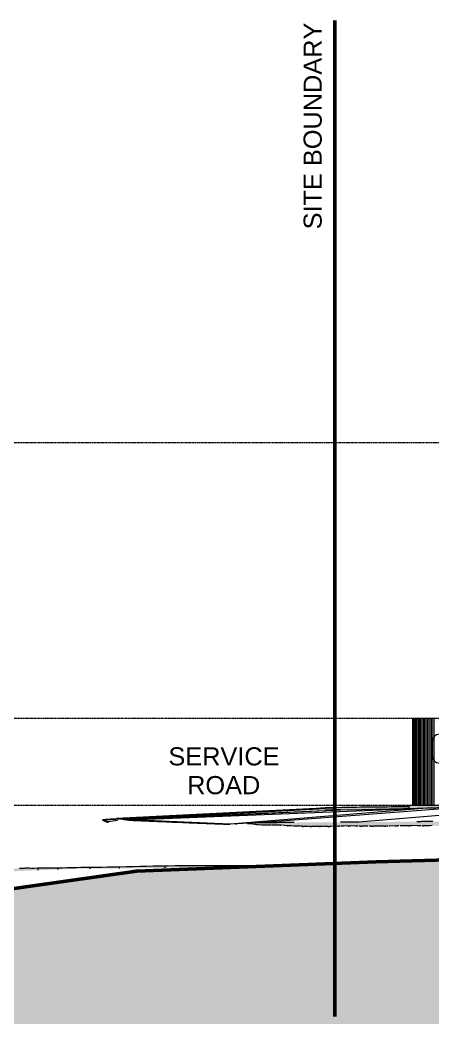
# Model space of a CAD drawing. Header units: millimetres. Extents: x -4612930 to -4329258, y -1064 to 30311.
# Drawn here: x -4593043 to -4581653, y -840 to 26861 of the extents above; entities that cross this region are included whole.
import ezdxf

# ---------------------------------------------------------------- set-up
doc = ezdxf.new("R2010")
doc.units = ezdxf.units.MM
doc.linetypes.add('AEC_Center', pattern=[24, 12, -4, 4, -4])
doc.linetypes.add('BOUNDARY', pattern=[16, 10, -3, 0, -3])
for name, color, linetype, lineweight in [('A-DETL', 90, 'Continuous', 18), ('A-DETL-GENF', 92, 'Continuous', 5), ('A-FLOR', 192, 'Continuous', 5), ('A-FLOR-LEVL', 51, 'Continuous', 5), ('A-GLAZ-CWMG', 51, 'Continuous', 5), ('A-WALL-IDEN', 211, 'Continuous', 5), ('C-TOPO', 7, 'Continuous', 5), ('C-TOPO-FNSH', 192, 'Continuous', 20), ('G-ANNO-TEXT', 231, 'Continuous', 5), ('P-EQPM', 6, 'Continuous', 5)]:
    doc.layers.add(name, color=color, linetype=linetype, lineweight=lineweight)
doc.styles.add('Arial', font='arial.ttf', dxfattribs={"height": 500})

# ---------------------------------------------------------------- blocks, each defined once
blk = doc.blocks.new('Rectangular Mullion - 50 x 50mm-V15-SOUTH WEST')
at = {"layer": 'A-GLAZ-CWMG'}
blk.add_hatch(color=256, dxfattribs=at).paths.add_polyline_path([(-4578549, 5200), (-4578549, 7600), (-4578599, 7600), (-4578599, 5200)])
for p, q in [((-4578599, 7600), (-4578549, 7600)), ((-4578599, 7600), (-4578599, 5200)), ((-4578549, 7600), (-4578549, 5200))]:
    blk.add_line(p, q, dxfattribs=at)
blk = doc.blocks.new('Rectangular Mullion - 50 x 50mm-V18-SOUTH WEST')
at = {"layer": 'A-GLAZ-CWMG'}
blk.add_hatch(color=256, dxfattribs=at).paths.add_polyline_path([(-4582121, 5200), (-4582119, 5200), (-4582119, 7600), (-4582150, 7600), (-4582150, 5200)])
for q in [(-4582119, 7600), (-4582150, 5200)]:
    blk.add_line((-4582150, 7600), q, dxfattribs=at)
blk = doc.blocks.new('Rectangular Mullion - 50 x 50mm-V19-SOUTH WEST')
at = {"layer": 'A-GLAZ-CWMG'}
blk.add_hatch(color=256, dxfattribs=at).paths.add_polyline_path([(-4582014.6142, 5200), (-4582014.6142, 7600), (-4582064.6142, 7600), (-4582064.6142, 5200)])
for p, q in [((-4582064.6142, 7600), (-4582014.6142, 7600)), ((-4582064.6142, 7600), (-4582064.6142, 5200)), ((-4582014.6142, 5200), (-4582014.6142, 7600))]:
    blk.add_line(p, q, dxfattribs=at)
blk = doc.blocks.new('Rectangular Mullion - 50 x 50mm-V26-SOUTH WEST')
at = {"layer": 'A-GLAZ-CWMG'}
blk.add_hatch(color=256, dxfattribs=at).paths.add_polyline_path([(-4582175, 5200), (-4582175, 7600), (-4582184, 7599), (-4582184, 5200), (-4582179, 5200)])
for q in [(-4582175, 7600), (-4582184, 5200)]:
    blk.add_line((-4582184, 7600), q, dxfattribs=at)
blk = doc.blocks.new('Rectangular Mullion - 50 x 50mm-V27-SOUTH WEST')
at = {"layer": 'A-GLAZ-CWMG'}
blk.add_hatch(color=256, dxfattribs=at).paths.add_polyline_path([(-4582065, 5200), (-4582065, 7600), (-4582069, 7600), (-4582069, 5200)])
blk.add_line((-4582069, 7600), (-4582065, 7600), dxfattribs=at)
blk = doc.blocks.new('Water Tanks - Water Tanks-1306764-SOUTH WEST')
at = {"layer": 'P-EQPM'}
h = blk.add_hatch(color=256, dxfattribs=at)
h.paths.add_polyline_path([(-4582009, 5200), (-4582009, 7600), (-4582015, 7600), (-4582015, 5200)])
h.paths.add_polyline_path([(-4581959, 5200), (-4581955, 5200), (-4581955, 7600), (-4581959, 7600), (-4581959, 5427)])
h.paths.add_polyline_path([(-4581905, 5200), (-4581899, 5200), (-4581899, 7600), (-4581905, 7600), (-4581905, 5427)])
h.paths.add_polyline_path([(-4581789, 5200), (-4581789, 7600), (-4581795, 7600), (-4581795, 5200)])
h.paths.add_polyline_path([(-4581845, 5200), (-4581845, 7600), (-4581849, 7600), (-4581849, 5200)])
h.paths.add_polyline_path([(-4581735, 5200), (-4581735, 7600), (-4581739, 7600), (-4581739, 5200)])
h.paths.add_polyline_path([(-4581685, 5200), (-4581679, 5200), (-4581679, 7600), (-4581685, 7600), (-4581685, 5427)])
h.paths.add_polyline_path([(-4581629, 5200), (-4581625, 5200), (-4581625, 7600), (-4581629, 7600), (-4581629, 5427)])
h.paths.add_polyline_path([(-4581575, 7500), (-4581569, 7500), (-4581569, 7600), (-4581575, 7600)])
h.paths.add_polyline_path([(-4581519, 7500), (-4581515, 7500), (-4581515, 7600), (-4581519, 7600)])
h.paths.add_polyline_path([(-4581459, 7500), (-4581459, 7600), (-4581465, 7600), (-4581465, 7500)])
h.paths.add_polyline_path([(-4581405, 7500), (-4581405, 7600), (-4581409, 7600), (-4581409, 7500)])
h.paths.add_polyline_path([(-4581075, 7550), (-4581075, 7600), (-4581079, 7600), (-4581079, 7550)])
h.paths.add_polyline_path([(-4581135, 7550), (-4581129, 7550), (-4581129, 7600), (-4581135, 7600)])
h.paths.add_polyline_path([(-4581185, 7550), (-4581185, 7600), (-4581189, 7600), (-4581189, 7550)])
h.paths.add_polyline_path([(-4581349, 7550), (-4581349, 7600), (-4581355, 7600), (-4581355, 7550)])
h.paths.add_polyline_path([(-4581025, 7550), (-4581019, 7550), (-4581019, 7600), (-4581025, 7600)])
h.paths.add_polyline_path([(-4581299, 7550), (-4581295, 7550), (-4581295, 7600), (-4581299, 7600)])
h.paths.add_polyline_path([(-4581239, 7550), (-4581239, 7600), (-4581245, 7600), (-4581245, 7550)])
h.paths.add_polyline_path([(-4580859, 7550), (-4580855, 7550), (-4580855, 7600), (-4580859, 7600)])
h.paths.add_polyline_path([(-4580965, 7550), (-4580965, 7600), (-4580969, 7600), (-4580967, 7550), (-4580967, 7550)])
h.paths.add_polyline_path([(-4580915, 7550), (-4580909, 7550), (-4580909, 7600), (-4580915, 7600)])
h = blk.add_hatch(color=256, dxfattribs=at)
h.paths.add_polyline_path([(-4579039, 5200), (-4579039, 7600), (-4579045, 7600), (-4579045, 5200)])
h.paths.add_polyline_path([(-4578549, 5200), (-4578545, 5200), (-4578546, 7600), (-4578549, 7600), (-4578549, 5205)])
h.paths.add_polyline_path([(-4578599, 5200), (-4578599, 7600), (-4578605, 7600), (-4578605, 5200)])
h.paths.add_polyline_path([(-4578985, 5200), (-4578985, 7600), (-4578989, 7600), (-4578989, 5200)])
h.paths.add_polyline_path([(-4578875, 5200), (-4578875, 7600), (-4578879, 7600), (-4578879, 5200)])
h.paths.add_polyline_path([(-4578935, 5200), (-4578929, 5200), (-4578929, 7600), (-4578935, 7600), (-4578935, 5427)])
h.paths.add_polyline_path([(-4579099, 5336), (-4579095, 5336), (-4579095, 7600), (-4579099, 7600), (-4579099, 5427)])
h.paths.add_polyline_path([(-4579155, 5336), (-4579149, 5336), (-4579149, 7600), (-4579155, 7600), (-4579155, 5427)])
h.paths.add_polyline_path([(-4579208, 5336), (-4579205, 5336), (-4579205, 7600), (-4579209, 7600), (-4579209, 5336)])
h.paths.add_polyline_path([(-4578765, 6030), (-4578765, 7600), (-4578769, 7600), (-4578769, 6034)])
h.paths.add_polyline_path([(-4578655, 6032), (-4578655, 7600), (-4578659, 7600), (-4578659, 6036)])
h.paths.add_polyline_path([(-4578715, 6041), (-4578709, 6044), (-4578709, 7600), (-4578715, 7600), (-4578715, 6044)])
h.paths.add_polyline_path([(-4578825, 6042), (-4578819, 6046), (-4578819, 7600), (-4578825, 7600), (-4578825, 6043)])
h.paths.add_polyline_path([(-4579485, 7500), (-4579479, 7500), (-4579479, 7600), (-4579485, 7600)])
h.paths.add_polyline_path([(-4579535, 7500), (-4579535, 7600), (-4579539, 7600), (-4579539, 7500)])
h.paths.add_polyline_path([(-4580415, 7500), (-4580415, 7600), (-4580419, 7600), (-4580418, 7500)])
h.paths.add_polyline_path([(-4579429, 7500), (-4579425, 7500), (-4579425, 7600), (-4579429, 7600)])
h.paths.add_polyline_path([(-4579369, 7500), (-4579369, 7600), (-4579375, 7600), (-4579375, 7500)])
h.paths.add_polyline_path([(-4579259, 7500), (-4579259, 7600), (-4579265, 7600), (-4579265, 7500)])
h.paths.add_polyline_path([(-4580475, 7500), (-4580469, 7500), (-4580469, 7600), (-4580475, 7600)])
h.paths.add_polyline_path([(-4580529, 7500), (-4580525, 7500), (-4580525, 7600), (-4580529, 7600)])
h.paths.add_polyline_path([(-4579319, 7500), (-4579315, 7500), (-4579315, 7600), (-4579319, 7600)])
h.paths.add_polyline_path([(-4580749, 7550), (-4580745, 7550), (-4580745, 7600), (-4580749, 7600)])
h.paths.add_polyline_path([(-4580689, 7550), (-4580689, 7600), (-4580695, 7600), (-4580695, 7550)])
h.paths.add_polyline_path([(-4579699, 7550), (-4579699, 7600), (-4579705, 7600), (-4579705, 7550)])
h.paths.add_polyline_path([(-4579755, 7550), (-4579755, 7600), (-4579759, 7600), (-4579759, 7550)])
h.paths.add_polyline_path([(-4580139, 7550), (-4580139, 7600), (-4580145, 7600), (-4580145, 7550)])
h.paths.add_polyline_path([(-4580195, 7550), (-4580195, 7600), (-4580199, 7600), (-4580199, 7550)])
h.paths.add_polyline_path([(-4579589, 7550), (-4579589, 7600), (-4579595, 7600), (-4579595, 7550)])
h.paths.add_polyline_path([(-4580805, 7550), (-4580799, 7550), (-4580799, 7600), (-4580805, 7600)])
h.paths.add_polyline_path([(-4580252, 7550), (-4580249, 7550), (-4580252, 7600), (-4580255, 7600), (-4580255, 7550)])
h.paths.add_polyline_path([(-4579645, 7550), (-4579645, 7600), (-4579649, 7600), (-4579649, 7550)])
h.paths.add_polyline_path([(-4580029, 7550), (-4580029, 7600), (-4580035, 7600), (-4580035, 7550)])
h.paths.add_polyline_path([(-4579975, 7550), (-4579975, 7600), (-4579979, 7600), (-4579979, 7550), (-4579977, 7550)])
h.paths.add_polyline_path([(-4580085, 7550), (-4580085, 7600), (-4580089, 7600), (-4580089, 7550)])
h.paths.add_polyline_path([(-4580639, 7550), (-4580635, 7550), (-4580635, 7600), (-4580639, 7600)])
h.paths.add_polyline_path([(-4580305, 7550), (-4580305, 7600), (-4580309, 7600), (-4580309, 7550)])
h.paths.add_polyline_path([(-4579809, 7550), (-4579809, 7600), (-4579815, 7600), (-4579815, 7550)])
h.paths.add_polyline_path([(-4579919, 7550), (-4579919, 7600), (-4579925, 7600), (-4579925, 7550)])
h.paths.add_polyline_path([(-4580359, 7550), (-4580359, 7600), (-4580365, 7600), (-4580365, 7550)])
h.paths.add_polyline_path([(-4580579, 7550), (-4580579, 7600), (-4580585, 7600), (-4580585, 7550)])
h.paths.add_polyline_path([(-4579869, 7550), (-4579865, 7550), (-4579865, 7600), (-4579869, 7600)])
for p, q in [((-4582011, 7600), (-4582015, 7600)), ((-4581955, 7600), (-4581960, 7600)), ((-4581900, 7600), (-4581905, 7600)), ((-4581845, 7600), (-4581850, 7600)), ((-4581791, 7600), (-4581796, 7600)), ((-4581736, 7600), (-4581741, 7600)), ((-4581680, 7600), (-4581685, 7600)), ((-4581626, 7600), (-4581631, 7600)), ((-4581570, 7600), (-4581575, 7600)), ((-4581516, 7600), (-4581520, 7600)), ((-4581460, 7600), (-4581465, 7600)), ((-4581405, 7600), (-4581410, 7600)), ((-4581350, 7600), (-4581355, 7600)), ((-4581295, 7600), (-4581300, 7600)), ((-4581240, 7600), (-4581245, 7600)), ((-4581185, 7600), (-4581190, 7600)), ((-4581130, 7600), (-4581135, 7600)), ((-4581075, 7600), (-4581080, 7600)), ((-4581020, 7600), (-4581025, 7600)), ((-4580965, 7600), (-4580970, 7600)), ((-4580910, 7600), (-4580915, 7600)), ((-4580855, 7600), (-4580860, 7600)), ((-4580800, 7600), (-4580805, 7600)), ((-4580745, 7600), (-4580750, 7600)), ((-4580690, 7600), (-4580695, 7600)), ((-4580635, 7600), (-4580640, 7600)), ((-4580580, 7600), (-4580585, 7600)), ((-4580525, 7600), (-4580530, 7600)), ((-4580470, 7600), (-4580475, 7600)), ((-4580415, 7600), (-4580418, 7600)), ((-4580360, 7600), (-4580365, 7600)), ((-4580305, 7600), (-4580309, 7600)), ((-4580252, 7600), (-4580255, 7600)), ((-4580195, 7600), (-4580199, 7600)), ((-4580139, 7600), (-4580145, 7600)), ((-4580084, 7600), (-4580089, 7600)), ((-4580029, 7600), (-4580034, 7600)), ((-4579975, 7600), (-4579979, 7600)), ((-4579919, 7600), (-4579924, 7600)), ((-4579864, 7600), (-4579869, 7600)), ((-4579809, 7600), (-4579814, 7600)), ((-4579754, 7600), (-4579759, 7600)), ((-4579699, 7600), (-4579704, 7600)), ((-4579644, 7600), (-4579649, 7600)), ((-4579589, 7600), (-4579594, 7600)), ((-4579534, 7600), (-4579539, 7600)), ((-4579479, 7600), (-4579484, 7600)), ((-4579424, 7600), (-4579429, 7600)), ((-4579369, 7600), (-4579374, 7600)), ((-4579314, 7600), (-4579319, 7600)), ((-4579259, 7600), (-4579264, 7600)), ((-4579204, 7600), (-4579209, 7600)), ((-4579149, 7600), (-4579154, 7600)), ((-4579094, 7600), (-4579099, 7600)), ((-4579039, 7600), (-4579044, 7600)), ((-4578984, 7600), (-4578989, 7600)), ((-4578928, 7600), (-4578934, 7600)), ((-4578874, 7600), (-4578879, 7600)), ((-4578818, 7600), (-4578823, 7600)), ((-4578763, 7600), (-4578768, 7600)), ((-4578709, 7600), (-4578715, 7600)), ((-4578655, 7600), (-4578659, 7600)), ((-4578599, 7600), (-4578604, 7600)), ((-4578546, 7600), (-4578549, 7600))]:
    blk.add_line(p, q, dxfattribs=at)
blk = doc.blocks.new('Rectangular Mullion - 100 x 100mm-1677030-SOUTH WEST')
at = {"layer": 'A-GLAZ-CWMG'}
blk.add_hatch(color=256, dxfattribs=at).paths.add_polyline_path([(-4582208, 5200), (-4582184, 5200), (-4582184, 7600), (-4582209, 7600), (-4582209, 5200)])
for p, q in [((-4582209, 7600), (-4582184, 7600)), ((-4582209, 5200), (-4582209, 7600))]:
    blk.add_line(p, q, dxfattribs=at)
blk = doc.blocks.new('Rectangular Mullion - 100 x 100mm-1765060-SOUTH WEST')
at = {"layer": 'A-GLAZ-CWMG'}
blk.add_hatch(color=256, dxfattribs=at).paths.add_polyline_path([(-4582150, 5200), (-4582150, 5200), (-4582150, 7600), (-4582175, 7599), (-4582175, 5200)])
for p, q in [((-4582175, 7600), (-4582150, 7600)), ((-4582175, 5200), (-4582175, 7600))]:
    blk.add_line(p, q, dxfattribs=at)
blk = doc.blocks.new('Wall Tag - Wall Tag 15W-1077267-SOUTH WEST')
at = {"layer": 'A-WALL-IDEN'}
for p, q in [((-4581672, 6955), (-4581672, 6555)), ((-4578872, 7155), (-4581472, 7155)), ((-4578672, 6555), (-4578672, 6955)), ((-4581472, 6355), (-4578872, 6355))]:
    blk.add_line(p, q, dxfattribs=at)
for centre, start, end in [((-4581472, 6955), 90, 180), ((-4578872, 6955), 360, 90), ((-4581472, 6555), 180, 270), ((-4578872, 6555), 270, 0)]:
    blk.add_arc(centre, 200, start, end, dxfattribs=at)

msp = doc.modelspace()

# ---------------------------------------------------------------- hatches: boundary and pattern name
at = {"layer": 'A-DETL-GENF'}
msp.add_hatch(color=7, dxfattribs=at).paths.add_polyline_path([(-4600274, -840), (-4482440, -840), (-4482440, 4650), (-4488993, 4768), (-4490265, 4769), (-4497596, 4825), (-4506419, 4823), (-4518715, 4700), (-4521397, 4200), (-4526486, 3577), (-4531972, 3962), (-4533348, 4203), (-4539484, 4416), (-4544069, 4414), (-4552864, 4291), (-4563007, 4090), (-4574805, 3861), (-4583401, 3628), (-4589835, 3375), (-4595687, 2554), (-4600274, 2554), (-4600274, 1439)])
at = {"layer": 'A-FLOR'}
for points in [[(-4584000, 5065), (-4582305, 5106), (-4582305, 5152), (-4583600, 5138), (-4584384, 5126), (-4584669, 5117), (-4584756, 5111), (-4584762, 5109), (-4584755, 5107), (-4584710, 5104), (-4584472, 5092), (-4584041, 5067)], [(-4590766, 4767), (-4590741, 4770), (-4590741, 4780), (-4590763, 4787), (-4590766, 4789), (-4590766, 4777), (-4590756, 4775), (-4590756, 4773), (-4590748, 4771), (-4590745, 4768), (-4590766, 4767)], [(-4590688, 4718), (-4590612, 4720), (-4590612, 4735), (-4590741, 4780), (-4590741, 4768), (-4590725, 4759), (-4590719, 4759), (-4590720, 4757), (-4590713, 4756), (-4590694, 4747), (-4590691, 4747), (-4590685, 4745), (-4590685, 4745), (-4590679, 4742), (-4590679, 4742), (-4590673, 4740), (-4590673, 4740), (-4590667, 4737), (-4590666, 4737), (-4590661, 4735), (-4590660, 4735), (-4590654, 4733), (-4590652, 4732), (-4590651, 4730), (-4590647, 4730), (-4590642, 4728), (-4590642, 4728), (-4590636, 4725), (-4590636, 4725), (-4590630, 4723), (-4590630, 4723), (-4590624, 4720), (-4590633, 4720)], [(-4587443, 4660), (-4587361, 4663), (-4587306, 4661), (-4587250, 4664), (-4587250, 4675), (-4589988, 4790), (-4589988, 4770), (-4589871, 4765), (-4589870, 4765), (-4589779, 4760), (-4589760, 4761), (-4589613, 4753), (-4589593, 4754), (-4589384, 4744), (-4589362, 4745), (-4589324, 4742), (-4589302, 4742), (-4589265, 4740), (-4589227, 4739), (-4589207, 4737), (-4589185, 4737), (-4589148, 4735), (-4589134, 4735), (-4589092, 4732), (-4589070, 4733), (-4589031, 4730), (-4588997, 4730), (-4588973, 4728), (-4588958, 4728), (-4588914, 4725), (-4588892, 4725), (-4588856, 4723), (-4588842, 4723), (-4588797, 4721), (-4588767, 4720), (-4588739, 4718), (-4588725, 4719), (-4588684, 4716), (-4588661, 4716), (-4588623, 4714), (-4588608, 4714), (-4588564, 4711), (-4588537, 4711), (-4588505, 4709), (-4588492, 4709), (-4588447, 4706), (-4588434, 4707), (-4588388, 4704), (-4588363, 4704), (-4588327, 4702), (-4588307, 4701), (-4588270, 4699), (-4588248, 4699), (-4588213, 4697), (-4588200, 4697), (-4588154, 4694), (-4588141, 4695), (-4588096, 4692), (-4588076, 4692), (-4588033, 4690), (-4588011, 4690), (-4587974, 4687), (-4587963, 4688), (-4587920, 4685), (-4587887, 4685), (-4587861, 4682), (-4587845, 4683), (-4587796, 4680), (-4587786, 4680), (-4587730, 4678), (-4587727, 4678), (-4587678, 4675), (-4587653, 4675), (-4587626, 4672), (-4587608, 4673), (-4587559, 4670), (-4587549, 4671), (-4587490, 4668), (-4587490, 4668), (-4587450, 4665), (-4587407, 4665), (-4587398, 4662)], [(-4584766, 4607), (-4584336, 4612), (-4583924, 4622), (-4583613, 4617), (-4583243, 4616), (-4582839, 4620), (-4582167, 4631), (-4581806, 4631), (-4581402, 4635), (-4580916, 4643), (-4580605, 4652), (-4580319, 4660), (-4580252, 4660), (-4579715, 4655), (-4579319, 4655), (-4578939, 4658), (-4578871, 4659), (-4578207, 4670), (-4577912, 4674), (-4577425, 4675), (-4577013, 4680), (-4576400, 4690), (-4575936, 4700), (-4575419, 4699), (-4574958, 4700), (-4574403, 4706), (-4574017, 4713), (-4574017, 4745), (-4579656, 4753), (-4583474, 4733), (-4585479, 4718), (-4586471, 4707), (-4586567, 4703), (-4586565, 4662), (-4586463, 4653), (-4586355, 4647), (-4586199, 4642), (-4585967, 4643), (-4585847, 4644), (-4585647, 4629), (-4585464, 4619), (-4585210, 4612), (-4584967, 4607), (-4584776, 4607)], [(-4586567, 4662), (-4586567, 4705), (-4587250, 4675), (-4587250, 4664), (-4586895, 4681), (-4586765, 4685), (-4586595, 4665)]]:
    msp.add_hatch(color=256, dxfattribs=at).paths.add_polyline_path(points)
h = msp.add_hatch(color=256, dxfattribs=at)
h.paths.add_polyline_path([(-4582305, 5105), (-4581697, 5120), (-4581580, 5127), (-4581279, 5139), (-4580813, 5153), (-4580021, 5169), (-4579226, 5185), (-4579226, 5200), (-4582305, 5200), (-4582305, 5106)])
h.paths.add_polyline_path([(-4579077, 5185), (-4578315, 5199), (-4578315, 5200), (-4579077, 5198), (-4579077, 5185)])
h = msp.add_hatch(color=256, dxfattribs=at)
h.paths.add_polyline_path([(-4590612, 4720), (-4590378, 4772), (-4590612, 4735)])
h.paths.add_polyline_path([(-4590149, 4796), (-4590165, 4796), (-4590149, 4794)])
h.paths.add_polyline_path([(-4590149, 4803), (-4590178, 4804), (-4590203, 4798), (-4590170, 4797), (-4590165, 4796), (-4590149, 4796)])
h.paths.add_polyline_path([(-4589988, 4770), (-4589988, 4790), (-4590149, 4803), (-4590149, 4794), (-4590139, 4792), (-4590100, 4787), (-4590100, 4787), (-4590084, 4784), (-4590083, 4784), (-4590051, 4779), (-4590051, 4779), (-4590018, 4774), (-4590009, 4773), (-4589989, 4770)])
at = {"layer": 'C-TOPO'}
h = msp.add_hatch(color=256, dxfattribs=at)
h.paths.add_polyline_path([(-4595678, 2554), (-4595439, 2588), (-4595606, 2579), (-4595686, 2554)])
h.paths.add_polyline_path([(-4597195, 2554), (-4596391, 2554), (-4597379, 2579), (-4597379, 2554), (-4597285, 2554)])
h.paths.add_polyline_path([(-4593023, 2927), (-4589835, 3375), (-4586728, 3499), (-4589853, 3400), (-4592910, 2944)])
h.paths.add_polyline_path([(-4533900, 4223), (-4534144, 4288), (-4534520, 4386), (-4535147, 4435), (-4535775, 4476), (-4536390, 4509), (-4536390, 4310), (-4533993, 4226)])
for points in [[(-4594030, 3341), (-4592552, 3400), (-4592553, 3454), (-4592844, 3454), (-4593062, 3451), (-4593346, 3445), (-4593801, 3412), (-4593971, 3399), (-4594030, 3395), (-4594030, 3361)], [(-4592552, 3399), (-4592005, 3421), (-4592005, 3462), (-4592371, 3457), (-4592552, 3452), (-4592552, 3400)], [(-4592005, 3421), (-4591466, 3440), (-4591117, 3444), (-4591117, 3475), (-4591533, 3470), (-4591879, 3463), (-4592005, 3460), (-4592005, 3424)], [(-4591117, 3442), (-4590308, 3451), (-4590308, 3490), (-4591117, 3471), (-4591117, 3444)], [(-4590308, 3451), (-4589457, 3462), (-4589048, 3467), (-4589048, 3511), (-4589229, 3513), (-4589834, 3500), (-4590308, 3487), (-4590308, 3462)], [(-4589048, 3467), (-4587475, 3489), (-4587475, 3526), (-4588335, 3523), (-4588997, 3516), (-4589048, 3509), (-4589048, 3478)], [(-4587475, 3489), (-4586532, 3506), (-4586532, 3529), (-4587475, 3523), (-4587475, 3499)], [(-4586532, 3506), (-4586465, 3508), (-4586029, 3527), (-4586029, 3534), (-4586532, 3527), (-4586532, 3506)], [(-4586029, 3525), (-4585716, 3538), (-4586029, 3531), (-4586029, 3526)]]:
    msp.add_hatch(color=256, dxfattribs=at).paths.add_polyline_path(points)

# ---------------------------------------------------------------- linework, layer by layer
at = {"layer": 'A-DETL', "linetype": 'BOUNDARY', "lineweight": 50}
msp.add_line((-4584361, -639), (-4584361, 26861), dxfattribs=at)
at = {"layer": 'A-DETL', "lineweight": 50}
for p, q in [((-4583219, 3635), (-4589835, 3375)), ((-4574502, 3869), (-4583219, 3635)), ((-4589835, 3375), (-4595678, 2554))]:
    msp.add_line(p, q, dxfattribs=at)
at = {"layer": 'A-FLOR'}
for p, q in [((-4584737, 5105), (-4590741, 4780)), ((-4584613, 5100), (-4590170, 4805)), ((-4584000, 5065), (-4590170, 4805)), ((-4589988, 4790), (-4581697, 5120)), ((-4584000, 5065), (-4589988, 4790)), ((-4581697, 5120), (-4587250, 4675)), ((-4586567, 4705), (-4580659, 5156)), ((-4584737, 5105), (-4585904, 5031)), ((-4584737, 5105), (-4584613, 5100)), ((-4584613, 5100), (-4584000, 5065)), ((-4584000, 5065), (-4581697, 5120)), ((-4578027, 5200), (-4583698, 4732)), ((-4582305, 5200), (-4579226, 5200)), ((-4582305, 5107), (-4582305, 5200)), ((-4590766, 4790), (-4590766, 4773)), ((-4590612, 4735), (-4590741, 4780)), ((-4590354, 4776), (-4590612, 4735)), ((-4590612, 4735), (-4590612, 4720)), ((-4590170, 4805), (-4590213, 4798)), ((-4589988, 4790), (-4590170, 4805)), ((-4587250, 4675), (-4589988, 4790)), ((-4589988, 4790), (-4589988, 4769)), ((-4586567, 4705), (-4587250, 4675)), ((-4587250, 4666), (-4587250, 4675))]:
    msp.add_line(p, q, dxfattribs=at)
at = {"layer": 'A-FLOR', "flags": 128}
msp.add_lwpolyline([(-4584694, 5116), (-4588740, 4910), (-4590378, 4828)], dxfattribs=at)
at = {"layer": 'A-FLOR'}
for points, knots in [([(-4583243, 5142), (-4583624, 5138), (-4584446, 5127), (-4584762, 5116), (-4584762, 5109)], [-0.75, -0.75, -0.75, -0.75, -0.5, -0.0855701, -0.0855701, -0.0855701, -0.0855701]), ([(-4581697, 5120), (-4581611, 5127), (-4581349, 5139), (-4580898, 5151), (-4580659, 5156)], [-1, -1, -1, -1, -0.75, -0.5454545, -0.5454545, -0.5454545, -0.5454545]), ([(-4585479, 4718), (-4585509, 4718), (-4585762, 4716), (-4586176, 4711), (-4586455, 4707), (-4586567, 4705)], [-0.2666667, -0.2666667, -0.2666667, -0.2666667, -0.25, -0.125, 0, 0, 0, 0]), ([(-4581653, 4743), (-4581707, 4743), (-4581813, 4742), (-4581917, 4742), (-4581969, 4742)], [-0.7666663, -0.7666663, -0.7666663, -0.7666663, -0.75, -0.73333333, -0.73333333, -0.73333333, -0.73333333])]:
    msp.add_open_spline(points, degree=3, knots=knots, dxfattribs=at)
for points in [[(-4584762, 5109), (-4584761, 5108), (-4584753, 5106), (-4584737, 5105)], [(-4582306, 5152), (-4582655, 5149), (-4582968, 5146), (-4583243, 5142)], [(-4590766, 4789), (-4590769, 4802), (-4590639, 4815), (-4590378, 4828)], [(-4583698, 4732), (-4583785, 4731), (-4583957, 4730), (-4584122, 4729), (-4584203, 4728)], [(-4581969, 4742), (-4582011, 4741), (-4582052, 4741), (-4582094, 4741)]]:
    msp.add_open_spline(points, degree=3, dxfattribs=at)
at = {"layer": 'A-FLOR-LEVL', "linetype": 'AEC_Center'}
for p, q in [((-4612130, 15200), (-4477322, 15200)), ((-4612130, 7600), (-4477322, 7600)), ((-4612130, 5200), (-4477322, 5200))]:
    msp.add_line(p, q, dxfattribs=at)
at = {"layer": 'C-TOPO'}
for p, q in [((-4590737, 4766), (-4590741, 4768)), ((-4590731, 4764), (-4590737, 4766)), ((-4590725, 4761), (-4590731, 4764)), ((-4590720, 4759), (-4590725, 4761)), ((-4590714, 4757), (-4590720, 4759)), ((-4590708, 4754), (-4590714, 4757)), ((-4590703, 4752), (-4590708, 4754)), ((-4590697, 4750), (-4590703, 4752)), ((-4590691, 4747), (-4590697, 4750)), ((-4590685, 4745), (-4590691, 4747)), ((-4590679, 4742), (-4590685, 4745)), ((-4590673, 4740), (-4590679, 4742)), ((-4590666, 4737), (-4590673, 4740)), ((-4590660, 4735), (-4590666, 4737)), ((-4590654, 4733), (-4590660, 4735)), ((-4590648, 4730), (-4590654, 4733)), ((-4590642, 4728), (-4590648, 4730)), ((-4590636, 4725), (-4590642, 4728)), ((-4590630, 4723), (-4590636, 4725)), ((-4590624, 4720), (-4590630, 4723)), ((-4590620, 4719), (-4590624, 4720)), ((-4590165, 4796), (-4590181, 4799)), ((-4590149, 4794), (-4590165, 4796)), ((-4590133, 4791), (-4590149, 4794)), ((-4590116, 4789), (-4590133, 4791)), ((-4590100, 4787), (-4590116, 4789)), ((-4590084, 4784), (-4590100, 4787)), ((-4590067, 4782), (-4590083, 4784)), ((-4590051, 4779), (-4590067, 4782)), ((-4590035, 4777), (-4590051, 4779)), ((-4590018, 4774), (-4590035, 4777)), ((-4590002, 4772), (-4590018, 4774)), ((-4589988, 4770), (-4590002, 4772)), ((-4589981, 4770), (-4589988, 4770)), ((-4589926, 4767), (-4589981, 4770)), ((-4589871, 4765), (-4589926, 4767)), ((-4589815, 4763), (-4589870, 4765)), ((-4589761, 4761), (-4589815, 4763)), ((-4589705, 4758), (-4589760, 4761)), ((-4589649, 4756), (-4589704, 4758)), ((-4589594, 4754), (-4589649, 4756)), ((-4589539, 4752), (-4589593, 4754)), ((-4589484, 4749), (-4589538, 4752)), ((-4589426, 4747), (-4589483, 4749)), ((-4589367, 4745), (-4589425, 4747)), ((-4589309, 4742), (-4589367, 4745)), ((-4589251, 4740), (-4589308, 4742)), ((-4589192, 4738), (-4589250, 4740)), ((-4589134, 4735), (-4589192, 4738)), ((-4589076, 4733), (-4589134, 4735)), ((-4589018, 4731), (-4589075, 4733)), ((-4588959, 4728), (-4589017, 4731)), ((-4588901, 4726), (-4588958, 4728)), ((-4588843, 4723), (-4588900, 4726)), ((-4588784, 4721), (-4588842, 4723)), ((-4588726, 4719), (-4588784, 4721)), ((-4588667, 4716), (-4588725, 4719)), ((-4588608, 4714), (-4588667, 4716)), ((-4588551, 4712), (-4588608, 4714)), ((-4588493, 4709), (-4588550, 4712)), ((-4588435, 4707), (-4588492, 4709)), ((-4588376, 4704), (-4588434, 4707)), ((-4588319, 4702), (-4588376, 4704)), ((-4588259, 4699), (-4588319, 4702)), ((-4588200, 4697), (-4588259, 4699)), ((-4588141, 4695), (-4588200, 4697)), ((-4588082, 4692), (-4588141, 4695)), ((-4588023, 4690), (-4588082, 4692)), ((-4587964, 4688), (-4588022, 4690)), ((-4587905, 4685), (-4587963, 4688)), ((-4587846, 4683), (-4587904, 4685)), ((-4587787, 4680), (-4587845, 4683)), ((-4587727, 4678), (-4587786, 4680)), ((-4587668, 4675), (-4587727, 4678)), ((-4587609, 4673), (-4587667, 4675)), ((-4587550, 4671), (-4587608, 4673)), ((-4587490, 4668), (-4587549, 4671)), ((-4587432, 4666), (-4587490, 4668)), ((-4587371, 4664), (-4587431, 4666)), ((-4587313, 4661), (-4587371, 4664)), ((-4587260, 4663), (-4587313, 4661)), ((-4587054, 4674), (-4587094, 4672)), ((-4586735, 4681), (-4586765, 4685)), ((-4586623, 4669), (-4586735, 4681)), ((-4586735, 4681), (-4586735, 4681)), ((-4586735, 4681), (-4586735, 4681)), ((-4586622, 4668), (-4586623, 4669)), ((-4586567, 4662), (-4586622, 4668)), ((-4586508, 4656), (-4586510, 4656)), ((-4586506, 4656), (-4586508, 4656)), ((-4586481, 4654), (-4586506, 4656)), ((-4586379, 4648), (-4586380, 4648)), ((-4586375, 4647), (-4586379, 4648)), ((-4586368, 4647), (-4586375, 4647)), ((-4586234, 4643), (-4586241, 4643)), ((-4586229, 4643), (-4586234, 4643)), ((-4586072, 4642), (-4586103, 4642)), ((-4586065, 4642), (-4586072, 4642)), ((-4586058, 4642), (-4586065, 4642)), ((-4586051, 4642), (-4586058, 4642)), ((-4585980, 4643), (-4586051, 4642)), ((-4585870, 4645), (-4585878, 4645)), ((-4585847, 4644), (-4585855, 4645)), ((-4585828, 4642), (-4585847, 4644)), ((-4585655, 4629), (-4585662, 4630)), ((-4585272, 4613), (-4585286, 4613)), ((-4585039, 4608), (-4585082, 4609)), ((-4584786, 4607), (-4584881, 4607)), ((-4584679, 4607), (-4584766, 4607)), ((-4584455, 4609), (-4584498, 4608)), ((-4584214, 4614), (-4584240, 4614)), ((-4583664, 4618), (-4583688, 4618)), ((-4583344, 4616), (-4583413, 4616)), ((-4583160, 4617), (-4583289, 4616)), ((-4582888, 4619), (-4582981, 4618)), ((-4582594, 4624), (-4582635, 4623)), ((-4581933, 4631), (-4581958, 4631)), ((-4593004, 3452), (-4593062, 3451)), ((-4592927, 3453), (-4593004, 3452)), ((-4592902, 3454), (-4592927, 3453)), ((-4592844, 3454), (-4592902, 3454)), ((-4592786, 3454), (-4592844, 3454)), ((-4592727, 3453), (-4592786, 3454)), ((-4592660, 3453), (-4592727, 3453)), ((-4592552, 3454), (-4592660, 3453)), ((-4592462, 3455), (-4592552, 3454)), ((-4592552, 3454), (-4592552, 3399)), ((-4592371, 3457), (-4592462, 3455)), ((-4592296, 3458), (-4592371, 3457)), ((-4592188, 3460), (-4592296, 3458)), ((-4592005, 3462), (-4592188, 3460)), ((-4591879, 3463), (-4592005, 3462)), ((-4592005, 3462), (-4592005, 3421)), ((-4591747, 3465), (-4591879, 3463)), ((-4591641, 3468), (-4591747, 3465)), ((-4591533, 3470), (-4591641, 3468)), ((-4591498, 3471), (-4591533, 3470)), ((-4591371, 3473), (-4591498, 3471)), ((-4591244, 3474), (-4591371, 3473)), ((-4591117, 3475), (-4591244, 3474)), ((-4590955, 3477), (-4591117, 3475)), ((-4591117, 3475), (-4591117, 3442)), ((-4590791, 3480), (-4590955, 3477)), ((-4590631, 3483), (-4590791, 3480)), ((-4590308, 3490), (-4590631, 3483)), ((-4590120, 3494), (-4590308, 3490)), ((-4590308, 3490), (-4590308, 3451)), ((-4589934, 3497), (-4590120, 3494)), ((-4589743, 3502), (-4589934, 3497)), ((-4589556, 3507), (-4589743, 3502)), ((-4589383, 3510), (-4589556, 3507)), ((-4589225, 3513), (-4589383, 3510)), ((-4589148, 3512), (-4589225, 3513)), ((-4589093, 3511), (-4589148, 3512)), ((-4589048, 3511), (-4589093, 3511)), ((-4588978, 3517), (-4589048, 3511)), ((-4589048, 3511), (-4589048, 3467)), ((-4588764, 3519), (-4588978, 3517)), ((-4588335, 3523), (-4588764, 3519)), ((-4587905, 3525), (-4588335, 3523)), ((-4587475, 3526), (-4587905, 3525)), ((-4587475, 3526), (-4587475, 3489)), ((-4587239, 3526), (-4587475, 3526)), ((-4587004, 3527), (-4587239, 3526)), ((-4586532, 3529), (-4587004, 3527)), ((-4586281, 3531), (-4586532, 3529)), ((-4586532, 3529), (-4586532, 3505)), ((-4586029, 3534), (-4586281, 3531)), ((-4585769, 3538), (-4586029, 3534)), ((-4586029, 3534), (-4586029, 3525)), ((-4585668, 3539), (-4585769, 3538))]:
    msp.add_line(p, q, dxfattribs=at)
at = {"layer": 'C-TOPO', "flags": 128}
for points in [[(-4590756, 4775), (-4590758, 4776), (-4590759, 4777)], [(-4590752, 4773), (-4590754, 4774), (-4590756, 4775)], [(-4590748, 4770), (-4590750, 4772), (-4590752, 4773)], [(-4590742, 4768), (-4590745, 4769), (-4590748, 4770)], [(-4590741, 4768), (-4590742, 4768), (-4590742, 4768)], [(-4586510, 4656), (-4586539, 4659), (-4586567, 4662)], [(-4586380, 4648), (-4586445, 4651), (-4586463, 4653)], [(-4586255, 4643), (-4586306, 4645), (-4586356, 4647)], [(-4586126, 4642), (-4586152, 4642), (-4586229, 4643)], [(-4585878, 4645), (-4585967, 4643), (-4585971, 4643)], [(-4585672, 4630), (-4585761, 4637), (-4585807, 4641)], [(-4585479, 4619), (-4585571, 4624), (-4585649, 4629)], [(-4585304, 4613), (-4585369, 4615), (-4585464, 4619)], [(-4585108, 4609), (-4585142, 4610), (-4585242, 4612)], [(-4584890, 4607), (-4584895, 4607), (-4585001, 4608)], [(-4584541, 4609), (-4584655, 4607), (-4584665, 4607)], [(-4584262, 4614), (-4584381, 4611), (-4584426, 4610)], [(-4583992, 4622), (-4584117, 4617), (-4584187, 4615)], [(-4583714, 4618), (-4583795, 4620), (-4583924, 4622)], [(-4583445, 4616), (-4583480, 4616), (-4583613, 4617)], [(-4583010, 4618), (-4583151, 4617), (-4583154, 4617)], [(-4582694, 4623), (-4582839, 4620), (-4582862, 4620)], [(-4582338, 4631), (-4582487, 4627), (-4582559, 4625)], [(-4581989, 4631), (-4582091, 4631), (-4582246, 4632)], [(-4581674, 4632), (-4581742, 4631), (-4581901, 4631)]]:
    msp.add_lwpolyline(points, dxfattribs=at)
at = {"layer": 'C-TOPO'}
for centre, major_axis, ratio, start_param, end_param in [((-4574523, 7328), (12369, 2431), 0.092495, 3.533198, 3.536341), ((-4574484, 7279), (12406, 2304), 0.107333, 3.568808, 3.570793), ((-4574489, 7267), (12400, 2310), 0.104967, 3.604376, 3.606745), ((-4574489, 7257), (12401, 2306), 0.104296, 3.639054, 3.641607), ((-4574481, 7252), (12408, 2275), 0.108102, 3.640897, 3.643274), ((-4574479, 7242), (12410, 2270), 0.107736, 3.675212, 3.677525), ((-4574461, 7234), (12425, 2199), 0.115981, 3.676026, 3.679561), ((-4574451, 7236), (12433, 2150), 0.122113, 3.710273, 3.713178), ((-4574446, 7252), (12436, 2114), 0.127895, 3.743772, 3.749691), ((-4574449, 7275), (12431, 2111), 0.130398, 3.780797, 3.783742), ((-4574455, 7301), (12425, 2126), 0.131337, 3.815219, 3.818074), ((-4574450, 7302), (12429, 2100), 0.133905, 3.81763, 3.819435), ((-4574450, 7302), (12429, 2100), 0.133905, 3.819495, 3.823338), ((-4574416, 7281), (12456, 1961), 0.144865, 3.853148, 3.856192), ((-4574416, 7281), (12456, 1961), 0.144864, 3.856192, 3.85925), ((-4574419, 7280), (12454, 1973), 0.143779, 3.890883, 3.897224), ((-4574398, 7277), (12469, 1880), 0.150823, 3.927454, 3.930675), ((-4574400, 7287), (12468, 1885), 0.151259, 3.961892, 3.965097), ((-4574379, 7287), (12481, 1791), 0.157986, 3.964081, 3.967202), ((-4574384, 7310), (12476, 1802), 0.159025, 3.998352, 4.001567), ((-4574387, 7311), (12475, 1815), 0.158186, 4.001692, 4.004696), ((-4574387, 7311), (12475, 1815), 0.158186, 4.004835, 4.007978), ((-4574351, 7290), (12500, 1662), 0.166112, 4.038711, 4.041971)]:
    msp.add_ellipse(centre, major_axis=major_axis, ratio=ratio, start_param=start_param, end_param=end_param, dxfattribs=at)
at = {"layer": 'C-TOPO-FNSH', "color": 250, "lineweight": 13}
for p, q in [((-4589853, 3400), (-4593023, 2927)), ((-4589076, 3425), (-4589853, 3400)), ((-4586728, 3499), (-4589076, 3425)), ((-4586701, 3499), (-4586728, 3499)), ((-4586559, 3504), (-4586701, 3499))]:
    msp.add_line(p, q, dxfattribs=at)

# ---------------------------------------------------------------- block references
at = {"layer": 'A-GLAZ-CWMG'}
for name, p in [('Rectangular Mullion - 100 x 100mm-1677030-SOUTH WEST', (0, 0)), ('Rectangular Mullion - 50 x 50mm-V26-SOUTH WEST', (0, 0)), ('Rectangular Mullion - 100 x 100mm-1765060-SOUTH WEST', (0, 0)), ('Rectangular Mullion - 50 x 50mm-V18-SOUTH WEST', (0, 0)), ('Rectangular Mullion - 50 x 50mm-V15-SOUTH WEST', (-3520, 0)), ('Rectangular Mullion - 50 x 50mm-V27-SOUTH WEST', (0, 0)), ('Rectangular Mullion - 50 x 50mm-V19-SOUTH WEST', (0, 0)), ('Rectangular Mullion - 50 x 50mm-V15-SOUTH WEST', (-3410, 0)), ('Rectangular Mullion - 50 x 50mm-V19-SOUTH WEST', (110, 0)), ('Rectangular Mullion - 50 x 50mm-V15-SOUTH WEST', (-3300, 0)), ('Rectangular Mullion - 50 x 50mm-V19-SOUTH WEST', (220, 0)), ('Rectangular Mullion - 50 x 50mm-V15-SOUTH WEST', (-3190, 0)), ('Rectangular Mullion - 50 x 50mm-V19-SOUTH WEST', (330, 0)), ('Rectangular Mullion - 50 x 50mm-V15-SOUTH WEST', (-3080, 0))]:
    msp.add_blockref(name, p, dxfattribs=at)
at = {"layer": 'A-WALL-IDEN'}
msp.add_blockref('Wall Tag - Wall Tag 15W-1077267-SOUTH WEST', (0, 0), dxfattribs=at)
at = {"layer": 'P-EQPM'}
msp.add_blockref('Water Tanks - Water Tanks-1306764-SOUTH WEST', (0, 0), dxfattribs=at)

# ---------------------------------------------------------------- texts
at = {"layer": 'G-ANNO-TEXT', "color": 7, "insert": (-4585221, 21086), "char_height": 500, "width": 6910.55, "attachment_point": 1, "rotation": 90, "style": 'Arial'}
msp.add_mtext('SITE BOUNDARY', dxfattribs=at)
at = {"layer": 'G-ANNO-TEXT', "color": 7, "char_height": 500, "attachment_point": 1, "style": 'Arial'}
for s, insert, width in [('SERVICE ', (-4588950, 6794), 3944.3), ('ROAD', (-4588434, 6000), 2437.13)]:
    msp.add_mtext(s, dxfattribs=dict(at, insert=insert, width=width))

doc.saveas('drawing.dxf')
